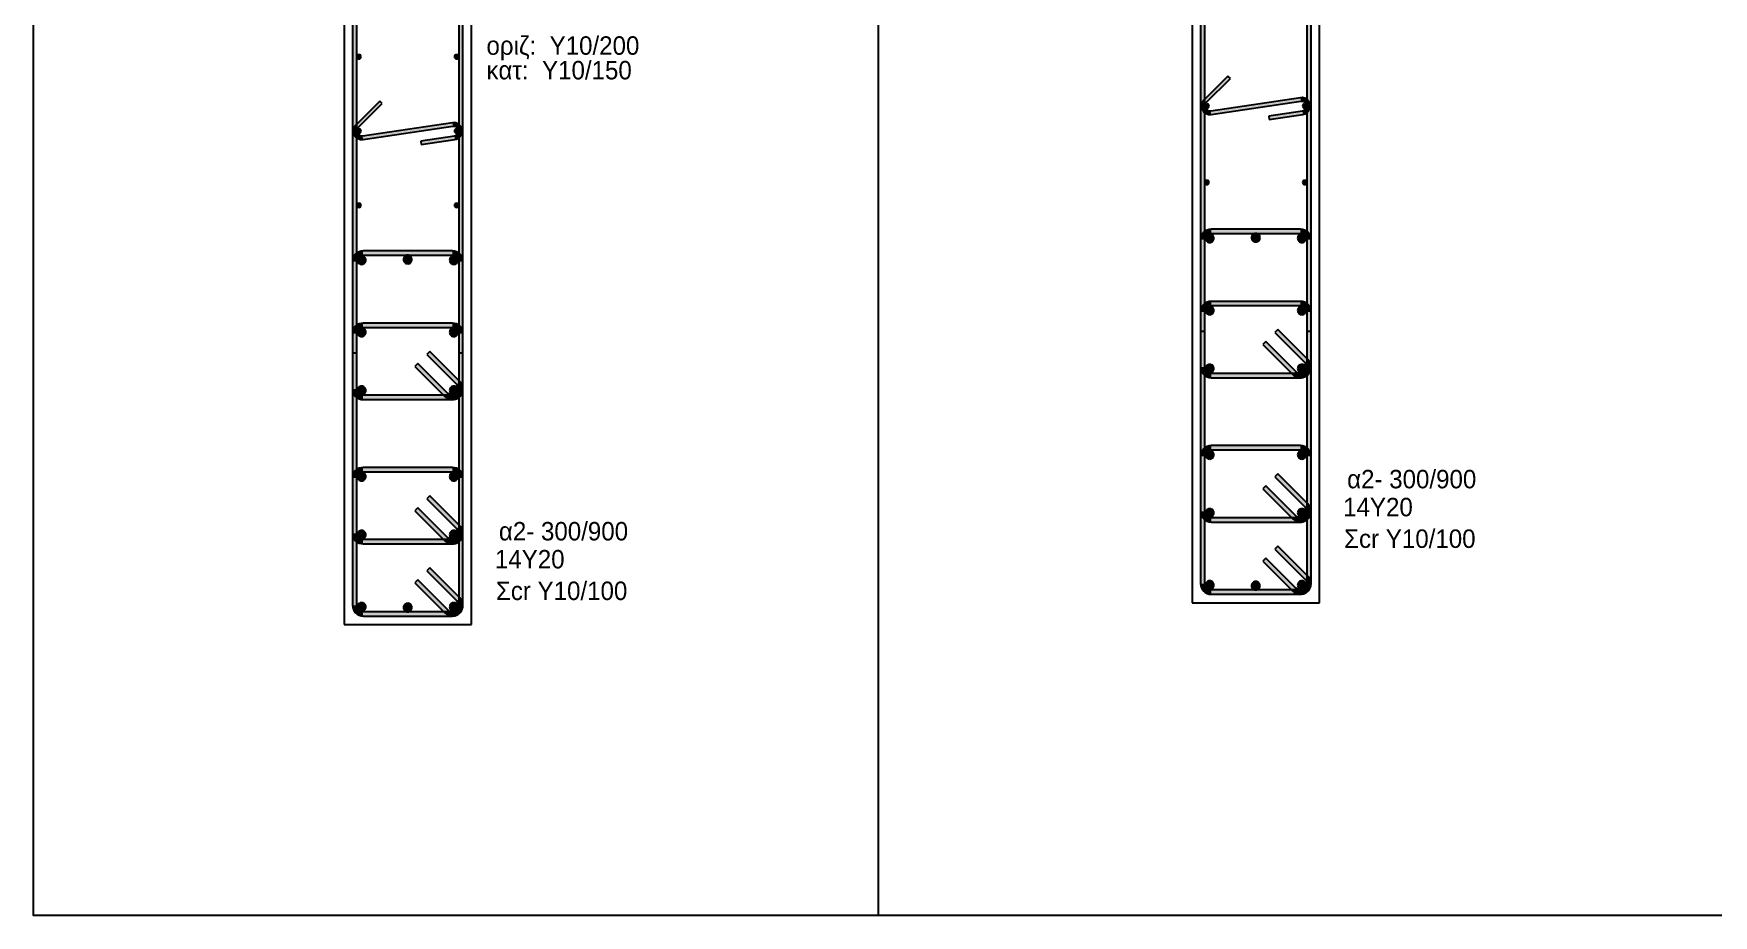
# Model space of a CAD drawing. Header units: millimetres. Extents: x -2171 to 1563, y -1758 to -1505.
# Drawn here: x -587.86 to -568.09, y -1630.29 to -1619.91 of the extents above; entities that cross this region are included whole.
import ezdxf

# ---------------------------------------------------------------- set-up
doc = ezdxf.new("R2010")
doc.units = ezdxf.units.MM
for name, color, linetype in [('-S_TEXT', 3, 'Continuous'), ('Col_Det', 7, 'Continuous'), ('Col_Det_Fill', 7, 'Continuous'), ('Geo_Col_Pro_1', 7, 'Continuous')]:
    doc.layers.add(name, color=color, linetype=linetype)
doc.styles.add('S1Arl22_b_934_161', font='arial.ttf', dxfattribs={"width": 0.933629, "height": 0.002175})

msp = doc.modelspace()

# ---------------------------------------------------------------- hatches: boundary and pattern name
at = {"layer": 'Col_Det_Fill'}
for color, points in [(252, [(-574.0759, -1616.3092), (-574.1259, -1616.3092), (-574.1259, -1623.4122), (-574.0759, -1623.4122)]), (252, [(-572.8759, -1623.4122), (-572.8259, -1623.4122), (-572.8259, -1616.3092), (-572.8759, -1616.3092)]), (252, [(-584.0594, -1617.566), (-584.1094, -1617.566), (-584.1094, -1623.669), (-584.0594, -1623.669)]), (252, [(-582.8594, -1623.669), (-582.8094, -1623.669), (-582.8094, -1617.566), (-582.8594, -1617.566)]), (133, [(-584.0344, -1620.2051, 0.4142136), (-584.0094, -1620.1801, 0.4142136), (-584.0344, -1620.1551, 0.4142136), (-584.0594, -1620.1801, 0.4142136)]), (133, [(-582.8844, -1620.2051, 0.4142136), (-582.8594, -1620.1801, 0.4142136), (-582.8844, -1620.1551, 0.4142136), (-582.9094, -1620.1801, 0.4142136)]), (252, [(-574.0866, -1620.6898), (-574.0583, -1620.7181), (-573.7754, -1620.4352), (-573.8037, -1620.4069)]), (252, [(-584.0702, -1620.9842), (-584.0419, -1621.0125), (-583.759, -1620.7296), (-583.7873, -1620.7013)]), (252, [(-574.001, -1620.8594), (-574.007, -1620.8198, -0.7233449), (-574.0583, -1620.7181), (-574.0866, -1620.6898, 0.7233449)]), (133, [(-574.0509, -1620.7855, 0.4142136), (-574.0259, -1620.7605, 0.4142136), (-574.0509, -1620.7355, 0.4142136), (-574.0759, -1620.7605, 0.4142136)]), (252, [(-572.9447, -1620.7012), (-572.9507, -1620.6616), (-574.007, -1620.8198), (-574.001, -1620.8594)]), (252, [(-572.927, -1620.8198), (-572.921, -1620.8594, 1), (-572.9507, -1620.6616), (-572.9447, -1620.7012, -1)]), (133, [(-572.9009, -1620.7855, 0.4142136), (-572.8759, -1620.7605, 0.4142136), (-572.9009, -1620.7355, 0.4142136), (-572.9259, -1620.7605, 0.4142136)]), (252, [(-582.9283, -1620.9956), (-582.9343, -1620.956), (-583.9906, -1621.1142), (-583.9846, -1621.1538)]), (252, [(-582.9106, -1621.1142), (-582.9046, -1621.1538, 1), (-582.9343, -1620.956), (-582.9283, -1620.9956, -1)]), (252, [(-573.3225, -1620.8791), (-573.3166, -1620.9186), (-572.921, -1620.8594), (-572.927, -1620.8198)]), (252, [(-583.9846, -1621.1538), (-583.9906, -1621.1142, -0.7233449), (-584.0419, -1621.0125), (-584.0702, -1620.9842, 0.7233449)]), (133, [(-584.0344, -1621.0799, 0.4142136), (-584.0094, -1621.0549, 0.4142136), (-584.0344, -1621.0299, 0.4142136), (-584.0594, -1621.0549, 0.4142136)]), (252, [(-583.3061, -1621.1735), (-583.3002, -1621.213), (-582.9046, -1621.1538), (-582.9106, -1621.1142)]), (133, [(-582.8844, -1621.0799, 0.4142136), (-582.8594, -1621.0549, 0.4142136), (-582.8844, -1621.0299, 0.4142136), (-582.9094, -1621.0549, 0.4142136)]), (133, [(-574.0509, -1621.6853, 0.4142136), (-574.0259, -1621.6603, 0.4142136), (-574.0509, -1621.6353, 0.4142136), (-574.0759, -1621.6603, 0.4142136)]), (133, [(-572.9009, -1621.6853, 0.4142136), (-572.8759, -1621.6603, 0.4142136), (-572.9009, -1621.6353, 0.4142136), (-572.9259, -1621.6603, 0.4142136)]), (133, [(-584.0344, -1621.9546, 0.4142136), (-584.0094, -1621.9296, 0.4142136), (-584.0344, -1621.9046, 0.4142136), (-584.0594, -1621.9296, 0.4142136)]), (133, [(-582.8844, -1621.9546, 0.4142136), (-582.8594, -1621.9296, 0.4142136), (-582.8844, -1621.9046, 0.4142136), (-582.9094, -1621.9296, 0.4142136)]), (252, [(-574.0009, -1622.2607), (-574.0009, -1622.2107, 0.4142136), (-574.1259, -1622.3357), (-574.0759, -1622.3357, -0.4142136)]), (252, [(-574.0759, -1622.3357), (-574.1259, -1622.3357), (-574.1259, -1626.3857), (-574.0759, -1626.3857)]), (12, [(-574.0185, -1622.368, 0.4142136), (-573.9685, -1622.318, 0.4142136), (-574.0185, -1622.268, 0.4142136), (-574.0685, -1622.318, 0.4142136)]), (252, [(-572.9509, -1622.2607), (-572.9509, -1622.2107), (-574.0009, -1622.2107), (-574.0009, -1622.2607)]), (12, [(-573.4759, -1622.3607, 0.4142136), (-573.4259, -1622.3107, 0.4142136), (-573.4759, -1622.2607, 0.4142136), (-573.5259, -1622.3107, 0.4142136)]), (12, [(-572.9332, -1622.368, 0.4142136), (-572.8832, -1622.318, 0.4142136), (-572.9332, -1622.268, 0.4142136), (-572.9832, -1622.318, 0.4142136)]), (252, [(-572.8759, -1622.3357), (-572.8259, -1622.3357, 0.4142136), (-572.9509, -1622.2107), (-572.9509, -1622.2607, -0.4142136)]), (252, [(-572.8759, -1626.3857), (-572.8259, -1626.3857), (-572.8259, -1622.3357), (-572.8759, -1622.3357)]), (252, [(-583.9844, -1622.5175), (-583.9844, -1622.4675, 0.4142136), (-584.1094, -1622.5925), (-584.0594, -1622.5925, -0.4142136)]), (12, [(-584.0021, -1622.6248, 0.4142136), (-583.9521, -1622.5748, 0.4142136), (-584.0021, -1622.5248, 0.4142136), (-584.0521, -1622.5748, 0.4142136)]), (252, [(-582.9344, -1622.5175), (-582.9344, -1622.4675), (-583.9844, -1622.4675), (-583.9844, -1622.5175)]), (12, [(-583.4594, -1622.6175, 0.4142136), (-583.4094, -1622.5675, 0.4142136), (-583.4594, -1622.5175, 0.4142136), (-583.5094, -1622.5675, 0.4142136)]), (12, [(-582.9168, -1622.6248, 0.4142136), (-582.8668, -1622.5748, 0.4142136), (-582.9168, -1622.5248, 0.4142136), (-582.9668, -1622.5748, 0.4142136)]), (252, [(-582.8594, -1622.5925), (-582.8094, -1622.5925, 0.4142136), (-582.9344, -1622.4675), (-582.9344, -1622.5175, -0.4142136)]), (252, [(-584.0594, -1622.5925), (-584.1094, -1622.5925), (-584.1094, -1626.6425), (-584.0594, -1626.6425)]), (252, [(-582.8594, -1626.6425), (-582.8094, -1626.6425), (-582.8094, -1622.5925), (-582.8594, -1622.5925)]), (252, [(-574.0009, -1623.1107), (-574.0009, -1623.0607, 0.4142136), (-574.1259, -1623.1857), (-574.0759, -1623.1857, -0.4142136)]), (56, [(-574.0185, -1623.218, 0.4142136), (-573.9685, -1623.168, 0.4142136), (-574.0185, -1623.118, 0.4142136), (-574.0685, -1623.168, 0.4142136)]), (252, [(-572.9509, -1623.1107), (-572.9509, -1623.0607), (-574.0009, -1623.0607), (-574.0009, -1623.1107)]), (56, [(-572.9332, -1623.218, 0.4142136), (-572.8832, -1623.168, 0.4142136), (-572.9332, -1623.118, 0.4142136), (-572.9832, -1623.168, 0.4142136)]), (252, [(-572.8759, -1623.1857), (-572.8259, -1623.1857, 0.4142136), (-572.9509, -1623.0607), (-572.9509, -1623.1107, -0.4142136)]), (252, [(-583.9844, -1623.3675), (-583.9844, -1623.3175, 0.4142136), (-584.1094, -1623.4425), (-584.0594, -1623.4425, -0.4142136)]), (252, [(-582.9344, -1623.3675), (-582.9344, -1623.3175), (-583.9844, -1623.3175), (-583.9844, -1623.3675)]), (252, [(-582.8594, -1623.4425), (-582.8094, -1623.4425, 0.4142136), (-582.9344, -1623.3175), (-582.9344, -1623.3675, -0.4142136)]), (252, [(-574.0759, -1623.1857), (-574.1259, -1623.1857), (-574.1259, -1623.8357), (-574.0759, -1623.8357)]), (252, [(-572.8759, -1623.8357), (-572.8259, -1623.8357), (-572.8259, -1623.1857), (-572.8759, -1623.1857)]), (252, [(-584.0594, -1623.4425), (-584.1094, -1623.4425), (-584.1094, -1624.0925), (-584.0594, -1624.0925)]), (56, [(-584.0021, -1623.4748, 0.4142136), (-583.9521, -1623.4248, 0.4142136), (-584.0021, -1623.3748, 0.4142136), (-584.0521, -1623.4248, 0.4142136)]), (56, [(-582.9168, -1623.4748, 0.4142136), (-582.8668, -1623.4248, 0.4142136), (-582.9168, -1623.3748, 0.4142136), (-582.9668, -1623.4248, 0.4142136)]), (252, [(-582.8594, -1624.0925), (-582.8094, -1624.0925), (-582.8094, -1623.4425), (-582.8594, -1623.4425)]), (252, [(-573.3574, -1623.5352), (-573.3928, -1623.5705), (-573.0392, -1623.9241), (-573.0039, -1623.8887)]), (252, [(-572.8978, -1623.7827), (-572.8625, -1623.7473), (-573.216, -1623.3937), (-573.2514, -1623.4291)]), (252, [(-582.8814, -1624.0395), (-582.8461, -1624.0041), (-583.1996, -1623.6506), (-583.235, -1623.6859)]), (252, [(-572.9509, -1623.9107), (-572.9509, -1623.9607, 0.6681786), (-572.8625, -1623.7473), (-572.8978, -1623.7827, -0.6681786)]), (252, [(-583.341, -1623.792), (-583.3764, -1623.8273), (-583.0228, -1624.1809), (-582.9875, -1624.1455)]), (252, [(-574.0759, -1623.8357), (-574.1259, -1623.8357, 0.4142136), (-574.0009, -1623.9607), (-574.0009, -1623.9107, -0.4142136)]), (56, [(-574.0185, -1623.9034, 0.4142136), (-573.9685, -1623.8534, 0.4142136), (-574.0185, -1623.8034, 0.4142136), (-574.0685, -1623.8534, 0.4142136)]), (252, [(-574.0009, -1623.9107), (-574.0009, -1623.9607), (-572.9509, -1623.9607), (-572.9509, -1623.9107)]), (252, [(-573.0039, -1623.8887), (-573.0392, -1623.9241, 0.6681786), (-572.8259, -1623.8357), (-572.8759, -1623.8357, -0.6681786)]), (56, [(-572.9332, -1623.9034, 0.4142136), (-572.8832, -1623.8534, 0.4142136), (-572.9332, -1623.8034, 0.4142136), (-572.9832, -1623.8534, 0.4142136)]), (252, [(-584.0594, -1624.0925), (-584.1094, -1624.0925, 0.4142136), (-583.9844, -1624.2175), (-583.9844, -1624.1675, -0.4142136)]), (56, [(-584.0021, -1624.1602, 0.4142136), (-583.9521, -1624.1102, 0.4142136), (-584.0021, -1624.0602, 0.4142136), (-584.0521, -1624.1102, 0.4142136)]), (252, [(-582.9875, -1624.1455), (-583.0228, -1624.1809, 0.6681786), (-582.8094, -1624.0925), (-582.8594, -1624.0925, -0.6681786)]), (56, [(-582.9168, -1624.1602, 0.4142136), (-582.8668, -1624.1102, 0.4142136), (-582.9168, -1624.0602, 0.4142136), (-582.9668, -1624.1102, 0.4142136)]), (252, [(-582.9344, -1624.1675), (-582.9344, -1624.2175, 0.6681786), (-582.8461, -1624.0041), (-582.8814, -1624.0395, -0.6681786)]), (252, [(-583.9844, -1624.1675), (-583.9844, -1624.2175), (-582.9344, -1624.2175), (-582.9344, -1624.1675)]), (252, [(-574.0009, -1624.8107), (-574.0009, -1624.7607, 0.4142136), (-574.1259, -1624.8857), (-574.0759, -1624.8857, -0.4142136)]), (252, [(-574.0759, -1624.8857), (-574.1259, -1624.8857), (-574.1259, -1625.5357), (-574.0759, -1625.5357)]), (56, [(-574.0185, -1624.918, 0.4142136), (-573.9685, -1624.868, 0.4142136), (-574.0185, -1624.818, 0.4142136), (-574.0685, -1624.868, 0.4142136)]), (252, [(-572.9509, -1624.8107), (-572.9509, -1624.7607), (-574.0009, -1624.7607), (-574.0009, -1624.8107)]), (56, [(-572.9332, -1624.918, 0.4142136), (-572.8832, -1624.868, 0.4142136), (-572.9332, -1624.818, 0.4142136), (-572.9832, -1624.868, 0.4142136)]), (252, [(-572.8759, -1624.8857), (-572.8259, -1624.8857, 0.4142136), (-572.9509, -1624.7607), (-572.9509, -1624.8107, -0.4142136)]), (252, [(-572.8759, -1625.5357), (-572.8259, -1625.5357), (-572.8259, -1624.8857), (-572.8759, -1624.8857)]), (252, [(-583.9844, -1625.0675), (-583.9844, -1625.0175, 0.4142136), (-584.1094, -1625.1425), (-584.0594, -1625.1425, -0.4142136)]), (56, [(-584.0021, -1625.1748, 0.4142136), (-583.9521, -1625.1248, 0.4142136), (-584.0021, -1625.0748, 0.4142136), (-584.0521, -1625.1248, 0.4142136)]), (252, [(-582.9344, -1625.0675), (-582.9344, -1625.0175), (-583.9844, -1625.0175), (-583.9844, -1625.0675)]), (56, [(-582.9168, -1625.1748, 0.4142136), (-582.8668, -1625.1248, 0.4142136), (-582.9168, -1625.0748, 0.4142136), (-582.9668, -1625.1248, 0.4142136)]), (252, [(-582.8594, -1625.1425), (-582.8094, -1625.1425, 0.4142136), (-582.9344, -1625.0175), (-582.9344, -1625.0675, -0.4142136)]), (252, [(-572.8978, -1625.4827), (-572.8625, -1625.4473), (-573.216, -1625.0937), (-573.2514, -1625.1291)]), (252, [(-584.0594, -1625.1425), (-584.1094, -1625.1425), (-584.1094, -1625.7925), (-584.0594, -1625.7925)]), (252, [(-582.8594, -1625.7925), (-582.8094, -1625.7925), (-582.8094, -1625.1425), (-582.8594, -1625.1425)]), (252, [(-573.3574, -1625.2352), (-573.3928, -1625.2705), (-573.0392, -1625.6241), (-573.0039, -1625.5887)]), (252, [(-583.341, -1625.492), (-583.3764, -1625.5273), (-583.0228, -1625.8809), (-582.9875, -1625.8455)]), (252, [(-582.8814, -1625.7395), (-582.8461, -1625.7041), (-583.1996, -1625.3506), (-583.235, -1625.3859)]), (56, [(-574.0185, -1625.6034, 0.4142136), (-573.9685, -1625.5534, 0.4142136), (-574.0185, -1625.5034, 0.4142136), (-574.0685, -1625.5534, 0.4142136)]), (56, [(-572.9332, -1625.6034, 0.4142136), (-572.8832, -1625.5534, 0.4142136), (-572.9332, -1625.5034, 0.4142136), (-572.9832, -1625.5534, 0.4142136)]), (252, [(-572.9509, -1625.6107), (-572.9509, -1625.6607, 0.6681786), (-572.8625, -1625.4473), (-572.8978, -1625.4827, -0.6681786)]), (252, [(-582.9344, -1625.8675), (-582.9344, -1625.9175, 0.6681786), (-582.8461, -1625.7041), (-582.8814, -1625.7395, -0.6681786)]), (252, [(-574.0759, -1625.5357), (-574.1259, -1625.5357, 0.4142136), (-574.0009, -1625.6607), (-574.0009, -1625.6107, -0.4142136)]), (252, [(-574.0009, -1625.6107), (-574.0009, -1625.6607), (-572.9509, -1625.6607), (-572.9509, -1625.6107)]), (252, [(-573.0039, -1625.5887), (-573.0392, -1625.6241, 0.6681786), (-572.8259, -1625.5357), (-572.8759, -1625.5357, -0.6681786)]), (252, [(-584.0594, -1625.7925), (-584.1094, -1625.7925, 0.4142136), (-583.9844, -1625.9175), (-583.9844, -1625.8675, -0.4142136)]), (56, [(-584.0021, -1625.8602, 0.4142136), (-583.9521, -1625.8102, 0.4142136), (-584.0021, -1625.7602, 0.4142136), (-584.0521, -1625.8102, 0.4142136)]), (252, [(-583.9844, -1625.8675), (-583.9844, -1625.9175), (-582.9344, -1625.9175), (-582.9344, -1625.8675)]), (252, [(-582.9875, -1625.8455), (-583.0228, -1625.8809, 0.6681786), (-582.8094, -1625.7925), (-582.8594, -1625.7925, -0.6681786)]), (56, [(-582.9168, -1625.8602, 0.4142136), (-582.8668, -1625.8102, 0.4142136), (-582.9168, -1625.7602, 0.4142136), (-582.9668, -1625.8102, 0.4142136)]), (252, [(-573.3574, -1626.0852), (-573.3928, -1626.1205), (-573.0392, -1626.4741), (-573.0039, -1626.4387)]), (252, [(-572.8978, -1626.3327), (-572.8625, -1626.2973), (-573.216, -1625.9437), (-573.2514, -1625.9791)]), (252, [(-582.8814, -1626.5895), (-582.8461, -1626.5541), (-583.1996, -1626.2006), (-583.235, -1626.2359)]), (252, [(-572.9509, -1626.4607), (-572.9509, -1626.5107, 0.6681786), (-572.8625, -1626.2973), (-572.8978, -1626.3327, -0.6681786)]), (252, [(-583.341, -1626.342), (-583.3764, -1626.3773), (-583.0228, -1626.7309), (-582.9875, -1626.6955)]), (252, [(-574.0759, -1626.3857), (-574.1259, -1626.3857, 0.4142136), (-574.0009, -1626.5107), (-574.0009, -1626.4607, -0.4142136)]), (12, [(-574.0185, -1626.4534, 0.4142136), (-573.9685, -1626.4034, 0.4142136), (-574.0185, -1626.3534, 0.4142136), (-574.0685, -1626.4034, 0.4142136)]), (252, [(-574.0009, -1626.4607), (-574.0009, -1626.5107), (-572.9509, -1626.5107), (-572.9509, -1626.4607)]), (12, [(-573.4759, -1626.4607, 0.4142136), (-573.4259, -1626.4107, 0.4142136), (-573.4759, -1626.3607, 0.4142136), (-573.5259, -1626.4107, 0.4142136)]), (252, [(-573.0039, -1626.4387), (-573.0392, -1626.4741, 0.6681786), (-572.8259, -1626.3857), (-572.8759, -1626.3857, -0.6681786)]), (12, [(-572.9332, -1626.4534, 0.4142136), (-572.8832, -1626.4034, 0.4142136), (-572.9332, -1626.3534, 0.4142136), (-572.9832, -1626.4034, 0.4142136)]), (252, [(-584.0594, -1626.6425), (-584.1094, -1626.6425, 0.4142136), (-583.9844, -1626.7675), (-583.9844, -1626.7175, -0.4142136)]), (12, [(-584.0021, -1626.7102, 0.4142136), (-583.9521, -1626.6602, 0.4142136), (-584.0021, -1626.6102, 0.4142136), (-584.0521, -1626.6602, 0.4142136)]), (12, [(-583.4595, -1626.7175, 0.4142136), (-583.4095, -1626.6675, 0.4142136), (-583.4595, -1626.6175, 0.4142136), (-583.5095, -1626.6675, 0.4142136)]), (252, [(-582.9875, -1626.6955), (-583.0228, -1626.7309, 0.6681786), (-582.8094, -1626.6425), (-582.8594, -1626.6425, -0.6681786)]), (12, [(-582.9168, -1626.7102, 0.4142136), (-582.8668, -1626.6602, 0.4142136), (-582.9168, -1626.6102, 0.4142136), (-582.9668, -1626.6602, 0.4142136)]), (252, [(-582.9344, -1626.7175), (-582.9344, -1626.7675, 0.6681786), (-582.8461, -1626.5541), (-582.8814, -1626.5895, -0.6681786)]), (252, [(-583.9844, -1626.7175), (-583.9844, -1626.7675), (-582.9344, -1626.7675), (-582.9344, -1626.7175)])]:
    msp.add_hatch(color=color, dxfattribs=at).paths.add_polyline_path(points)

# ---------------------------------------------------------------- linework, layer by layer
at = {"layer": '-S_TEXT', "ltscale": 5}
msp.add_lwpolyline([(-587.864, -1590.2497), (-529.7165, -1590.2497), (-529.7165, -1630.2944), (-587.864, -1630.2944)], close=True, dxfattribs=at)
at = {"layer": 'Col_Det', "color": 7}
for points in [[(-574.2259, -1613.1107), (-574.2259, -1626.6107)], [(-572.7259, -1626.6107), (-572.7259, -1613.1107)], [(-574.1259, -1616.3092), (-574.1259, -1623.4122)], [(-574.0759, -1623.4122), (-574.0759, -1616.3092)], [(-572.8759, -1616.3092), (-572.8759, -1623.4122)], [(-572.8259, -1623.4122), (-572.8259, -1616.3092)], [(-573.8037, -1620.4069), (-574.0866, -1620.6898)], [(-574.0583, -1620.7181), (-573.7754, -1620.4352)], [(-573.7754, -1620.4352), (-573.8037, -1620.4069)], [(-572.9507, -1620.6616), (-574.007, -1620.8198)], [(-574.001, -1620.8594), (-572.9447, -1620.7012)], [(-572.927, -1620.8198), (-573.3225, -1620.8791)], [(-573.3225, -1620.8791), (-573.3166, -1620.9186)], [(-573.3166, -1620.9186), (-572.921, -1620.8594)], [(-574.1259, -1622.3357), (-574.1259, -1626.3857)], [(-574.0759, -1626.3857), (-574.0759, -1622.3357)], [(-572.9509, -1622.2107), (-574.0009, -1622.2107)], [(-574.0009, -1622.2607), (-572.9509, -1622.2607)], [(-572.8759, -1622.3357), (-572.8759, -1626.3857)], [(-572.8259, -1626.3857), (-572.8259, -1622.3357)], [(-572.9509, -1623.0607), (-574.0009, -1623.0607)], [(-574.0009, -1623.1107), (-572.9509, -1623.1107)], [(-574.1259, -1623.1857), (-574.1259, -1623.8357)], [(-574.0759, -1623.8357), (-574.0759, -1623.1857)], [(-572.8759, -1623.1857), (-572.8759, -1623.8357)], [(-572.8259, -1623.8357), (-572.8259, -1623.1857)], [(-574.1259, -1623.4122), (-574.0759, -1623.4122)], [(-573.3574, -1623.5352), (-573.3928, -1623.5705)], [(-573.0039, -1623.8887), (-573.3574, -1623.5352)], [(-573.216, -1623.3937), (-573.2514, -1623.4291)], [(-573.2514, -1623.4291), (-572.8978, -1623.7827)], [(-572.8625, -1623.7473), (-573.216, -1623.3937)], [(-572.8759, -1623.4122), (-572.8259, -1623.4122)], [(-573.3928, -1623.5705), (-573.0392, -1623.9241)], [(-572.9509, -1623.9107), (-574.0009, -1623.9107)], [(-574.0009, -1623.9607), (-572.9509, -1623.9607)], [(-574.1259, -1624.8857), (-574.1259, -1625.5357)], [(-574.0759, -1625.5357), (-574.0759, -1624.8857)], [(-572.9509, -1624.7607), (-574.0009, -1624.7607)], [(-574.0009, -1624.8107), (-572.9509, -1624.8107)], [(-572.8759, -1624.8857), (-572.8759, -1625.5357)], [(-572.8259, -1625.5357), (-572.8259, -1624.8857)], [(-573.216, -1625.0937), (-573.2514, -1625.1291)], [(-573.2514, -1625.1291), (-572.8978, -1625.4827)], [(-572.8625, -1625.4473), (-573.216, -1625.0937)], [(-573.3574, -1625.2352), (-573.3928, -1625.2705)], [(-573.3928, -1625.2705), (-573.0392, -1625.6241)], [(-573.0039, -1625.5887), (-573.3574, -1625.2352)], [(-572.9509, -1625.6107), (-574.0009, -1625.6107)], [(-574.0009, -1625.6607), (-572.9509, -1625.6607)], [(-573.3574, -1626.0852), (-573.3928, -1626.1205)], [(-573.3928, -1626.1205), (-573.0392, -1626.4741)], [(-573.0039, -1626.4387), (-573.3574, -1626.0852)], [(-573.216, -1625.9437), (-573.2514, -1625.9791)], [(-573.2514, -1625.9791), (-572.8978, -1626.3327)], [(-572.8625, -1626.2973), (-573.216, -1625.9437)], [(-572.9509, -1626.4607), (-574.0009, -1626.4607)], [(-574.0009, -1626.5107), (-572.9509, -1626.5107)], [(-574.2259, -1626.6107), (-572.7259, -1626.6107)]]:
    msp.add_lwpolyline(points, dxfattribs=at)
at = {"layer": 'Col_Det', "color": 7, "elevation": -32.25}
for points in [[(-584.2094, -1614.3675), (-584.2094, -1626.8675)], [(-582.7094, -1626.8675), (-582.7094, -1614.3675)], [(-584.1094, -1617.566), (-584.1094, -1623.669)], [(-584.0594, -1623.669), (-584.0594, -1617.566)], [(-582.8594, -1617.566), (-582.8594, -1623.669)], [(-582.8094, -1623.669), (-582.8094, -1617.566)], [(-583.7873, -1620.7013), (-584.0702, -1620.9842)], [(-584.0419, -1621.0125), (-583.759, -1620.7296)], [(-583.759, -1620.7296), (-583.7873, -1620.7013)], [(-582.9343, -1620.956), (-583.9906, -1621.1142)], [(-583.9846, -1621.1538), (-582.9283, -1620.9956)], [(-582.9106, -1621.1142), (-583.3061, -1621.1735)], [(-583.3061, -1621.1735), (-583.3002, -1621.213)], [(-583.3002, -1621.213), (-582.9046, -1621.1538)], [(-582.9344, -1622.4675), (-583.9844, -1622.4675)], [(-583.9844, -1622.5175), (-582.9344, -1622.5175)], [(-584.1094, -1622.5925), (-584.1094, -1626.6425)], [(-584.0594, -1626.6425), (-584.0594, -1622.5925)], [(-582.8594, -1622.5925), (-582.8594, -1626.6425)], [(-582.8094, -1626.6425), (-582.8094, -1622.5925)], [(-582.9344, -1623.3175), (-583.9844, -1623.3175)], [(-584.1094, -1623.4425), (-584.1094, -1624.0925)], [(-584.0594, -1624.0925), (-584.0594, -1623.4425)], [(-583.9844, -1623.3675), (-582.9344, -1623.3675)], [(-582.8594, -1623.4425), (-582.8594, -1624.0925)], [(-582.8094, -1624.0925), (-582.8094, -1623.4425)], [(-584.1094, -1623.669), (-584.0594, -1623.669)], [(-583.1996, -1623.6506), (-583.235, -1623.6859)], [(-583.235, -1623.6859), (-582.8814, -1624.0395)], [(-582.8461, -1624.0041), (-583.1996, -1623.6506)], [(-582.8594, -1623.669), (-582.8094, -1623.669)], [(-583.341, -1623.792), (-583.3764, -1623.8273)], [(-583.3764, -1623.8273), (-583.0228, -1624.1809)], [(-582.9875, -1624.1455), (-583.341, -1623.792)], [(-582.9344, -1624.1675), (-583.9844, -1624.1675)], [(-583.9844, -1624.2175), (-582.9344, -1624.2175)], [(-582.9344, -1625.0175), (-583.9844, -1625.0175)], [(-583.9844, -1625.0675), (-582.9344, -1625.0675)], [(-584.1094, -1625.1425), (-584.1094, -1625.7925)], [(-584.0594, -1625.7925), (-584.0594, -1625.1425)], [(-582.8594, -1625.1425), (-582.8594, -1625.7925)], [(-582.8094, -1625.7925), (-582.8094, -1625.1425)], [(-583.341, -1625.492), (-583.3764, -1625.5273)], [(-583.3764, -1625.5273), (-583.0228, -1625.8809)], [(-582.9875, -1625.8455), (-583.341, -1625.492)], [(-583.1996, -1625.3506), (-583.235, -1625.3859)], [(-583.235, -1625.3859), (-582.8814, -1625.7395)], [(-582.8461, -1625.7041), (-583.1996, -1625.3506)], [(-582.9344, -1625.8675), (-583.9844, -1625.8675)], [(-583.9844, -1625.9175), (-582.9344, -1625.9175)], [(-583.1996, -1626.2006), (-583.235, -1626.2359)], [(-583.235, -1626.2359), (-582.8814, -1626.5895)], [(-582.8461, -1626.5541), (-583.1996, -1626.2006)], [(-583.341, -1626.342), (-583.3764, -1626.3773)], [(-583.3764, -1626.3773), (-583.0228, -1626.7309)], [(-582.9875, -1626.6955), (-583.341, -1626.342)], [(-584.2094, -1626.8675), (-582.7094, -1626.8675)], [(-582.9344, -1626.7175), (-583.9844, -1626.7175)], [(-583.9844, -1626.7675), (-582.9344, -1626.7675)]]:
    msp.add_lwpolyline(points, dxfattribs=at)
for points in [[(-584.0344, -1620.1551, 0.4142136), (-584.0594, -1620.1801, 0.4142136)], [(-584.0594, -1620.1801, 0.4142136), (-584.0344, -1620.2051, 0.4142136)], [(-584.0094, -1620.1801, 0.4142136), (-584.0344, -1620.1551, 0.4142136)], [(-584.0344, -1620.2051, 0.4142136), (-584.0094, -1620.1801, 0.4142136)], [(-582.8844, -1620.1551, 0.4142136), (-582.9094, -1620.1801, 0.4142136)], [(-582.9094, -1620.1801, 0.4142136), (-582.8844, -1620.2051, 0.4142136)], [(-582.8594, -1620.1801, 0.4142136), (-582.8844, -1620.1551, 0.4142136)], [(-582.8844, -1620.2051, 0.4142136), (-582.8594, -1620.1801, 0.4142136)], [(-582.9046, -1621.1538, 1), (-582.9343, -1620.956)], [(-584.0702, -1620.9842, 0.7233449), (-583.9846, -1621.1538, 0.7233449)], [(-583.9906, -1621.1142, -0.7233449), (-584.0419, -1621.0125)], [(-584.0344, -1621.0299, 0.4142136), (-584.0594, -1621.0549, 0.4142136)], [(-584.0594, -1621.0549, 0.4142136), (-584.0344, -1621.0799, 0.4142136)], [(-584.0094, -1621.0549, 0.4142136), (-584.0344, -1621.0299, 0.4142136)], [(-584.0344, -1621.0799, 0.4142136), (-584.0094, -1621.0549, 0.4142136)], [(-582.9283, -1620.9956, -1), (-582.9106, -1621.1142, -1)], [(-582.8844, -1621.0299, 0.4142136), (-582.9094, -1621.0549, 0.4142136)], [(-582.9094, -1621.0549, 0.4142136), (-582.8844, -1621.0799, 0.4142136)], [(-582.8594, -1621.0549, 0.4142136), (-582.8844, -1621.0299, 0.4142136)], [(-582.8844, -1621.0799, 0.4142136), (-582.8594, -1621.0549, 0.4142136)], [(-584.0344, -1621.9046, 0.4142136), (-584.0594, -1621.9296, 0.4142136)], [(-584.0594, -1621.9296, 0.4142136), (-584.0344, -1621.9546, 0.4142136)], [(-584.0094, -1621.9296, 0.4142136), (-584.0344, -1621.9046, 0.4142136)], [(-584.0344, -1621.9546, 0.4142136), (-584.0094, -1621.9296, 0.4142136)], [(-582.8844, -1621.9046, 0.4142136), (-582.9094, -1621.9296, 0.4142136)], [(-582.9094, -1621.9296, 0.4142136), (-582.8844, -1621.9546, 0.4142136)], [(-582.8594, -1621.9296, 0.4142136), (-582.8844, -1621.9046, 0.4142136)], [(-582.8844, -1621.9546, 0.4142136), (-582.8594, -1621.9296, 0.4142136)], [(-583.9844, -1622.4675, 0.4142136), (-584.1094, -1622.5925)], [(-584.0594, -1622.5925, -0.4142136), (-583.9844, -1622.5175, -0.4142136)], [(-584.0021, -1622.5248, 0.4142136), (-584.0521, -1622.5748, 0.4142136)], [(-583.9521, -1622.5748, 0.4142136), (-584.0021, -1622.5248, 0.4142136)], [(-583.4594, -1622.5175, 0.4142136), (-583.5094, -1622.5675, 0.4142136)], [(-583.4094, -1622.5675, 0.4142136), (-583.4594, -1622.5175, 0.4142136)], [(-582.9168, -1622.5248, 0.4142136), (-582.9668, -1622.5748, 0.4142136)], [(-582.8094, -1622.5925, 0.4142136), (-582.9344, -1622.4675)], [(-582.9344, -1622.5175, -0.4142136), (-582.8594, -1622.5925, -0.4142136)], [(-582.8668, -1622.5748, 0.4142136), (-582.9168, -1622.5248, 0.4142136)], [(-584.0521, -1622.5748, 0.4142136), (-584.0021, -1622.6248, 0.4142136)], [(-584.0021, -1622.6248, 0.4142136), (-583.9521, -1622.5748, 0.4142136)], [(-583.5094, -1622.5675, 0.4142136), (-583.4594, -1622.6175, 0.4142136)], [(-583.4594, -1622.6175, 0.4142136), (-583.4094, -1622.5675, 0.4142136)], [(-582.9668, -1622.5748, 0.4142136), (-582.9168, -1622.6248, 0.4142136)], [(-582.9168, -1622.6248, 0.4142136), (-582.8668, -1622.5748, 0.4142136)], [(-583.9844, -1623.3175, 0.4142136), (-584.1094, -1623.4425)], [(-582.8094, -1623.4425, 0.4142136), (-582.9344, -1623.3175)], [(-584.0594, -1623.4425, -0.4142136), (-583.9844, -1623.3675, -0.4142136)], [(-584.0021, -1623.3748, 0.4142136), (-584.0521, -1623.4248, 0.4142136)], [(-584.0521, -1623.4248, 0.4142136), (-584.0021, -1623.4748, 0.4142136)], [(-583.9521, -1623.4248, 0.4142136), (-584.0021, -1623.3748, 0.4142136)], [(-584.0021, -1623.4748, 0.4142136), (-583.9521, -1623.4248, 0.4142136)], [(-582.9168, -1623.3748, 0.4142136), (-582.9668, -1623.4248, 0.4142136)], [(-582.9668, -1623.4248, 0.4142136), (-582.9168, -1623.4748, 0.4142136)], [(-582.9344, -1623.3675, -0.4142136), (-582.8594, -1623.4425, -0.4142136)], [(-582.8668, -1623.4248, 0.4142136), (-582.9168, -1623.3748, 0.4142136)], [(-582.9168, -1623.4748, 0.4142136), (-582.8668, -1623.4248, 0.4142136)], [(-584.1094, -1624.0925, 0.4142136), (-583.9844, -1624.2175)], [(-583.9844, -1624.1675, -0.4142136), (-584.0594, -1624.0925, -0.4142136)], [(-584.0021, -1624.0602, 0.4142136), (-584.0521, -1624.1102, 0.4142136)], [(-584.0521, -1624.1102, 0.4142136), (-584.0021, -1624.1602, 0.4142136)], [(-583.9521, -1624.1102, 0.4142136), (-584.0021, -1624.0602, 0.4142136)], [(-584.0021, -1624.1602, 0.4142136), (-583.9521, -1624.1102, 0.4142136)], [(-583.0228, -1624.1809, 0.6681786), (-582.8094, -1624.0925)], [(-582.8594, -1624.0925, -0.6681786), (-582.9875, -1624.1455, -0.6681786)], [(-582.9168, -1624.0602, 0.4142136), (-582.9668, -1624.1102, 0.4142136)], [(-582.9668, -1624.1102, 0.4142136), (-582.9168, -1624.1602, 0.4142136)], [(-582.9344, -1624.2175, 0.6681786), (-582.8461, -1624.0041)], [(-582.8814, -1624.0395, -0.6681786), (-582.9344, -1624.1675, -0.6681786)], [(-582.8668, -1624.1102, 0.4142136), (-582.9168, -1624.0602, 0.4142136)], [(-582.9168, -1624.1602, 0.4142136), (-582.8668, -1624.1102, 0.4142136)], [(-583.9844, -1625.0175, 0.4142136), (-584.1094, -1625.1425)], [(-584.0594, -1625.1425, -0.4142136), (-583.9844, -1625.0675, -0.4142136)], [(-584.0021, -1625.0748, 0.4142136), (-584.0521, -1625.1248, 0.4142136)], [(-584.0521, -1625.1248, 0.4142136), (-584.0021, -1625.1748, 0.4142136)], [(-583.9521, -1625.1248, 0.4142136), (-584.0021, -1625.0748, 0.4142136)], [(-584.0021, -1625.1748, 0.4142136), (-583.9521, -1625.1248, 0.4142136)], [(-582.9168, -1625.0748, 0.4142136), (-582.9668, -1625.1248, 0.4142136)], [(-582.9668, -1625.1248, 0.4142136), (-582.9168, -1625.1748, 0.4142136)], [(-582.8094, -1625.1425, 0.4142136), (-582.9344, -1625.0175)], [(-582.9344, -1625.0675, -0.4142136), (-582.8594, -1625.1425, -0.4142136)], [(-582.8668, -1625.1248, 0.4142136), (-582.9168, -1625.0748, 0.4142136)], [(-582.9168, -1625.1748, 0.4142136), (-582.8668, -1625.1248, 0.4142136)], [(-582.9344, -1625.9175, 0.6681786), (-582.8461, -1625.7041)], [(-584.1094, -1625.7925, 0.4142136), (-583.9844, -1625.9175)], [(-583.9844, -1625.8675, -0.4142136), (-584.0594, -1625.7925, -0.4142136)], [(-584.0021, -1625.7602, 0.4142136), (-584.0521, -1625.8102, 0.4142136)], [(-584.0521, -1625.8102, 0.4142136), (-584.0021, -1625.8602, 0.4142136)], [(-583.9521, -1625.8102, 0.4142136), (-584.0021, -1625.7602, 0.4142136)], [(-584.0021, -1625.8602, 0.4142136), (-583.9521, -1625.8102, 0.4142136)], [(-583.0228, -1625.8809, 0.6681786), (-582.8094, -1625.7925)], [(-582.8594, -1625.7925, -0.6681786), (-582.9875, -1625.8455, -0.6681786)], [(-582.9168, -1625.7602, 0.4142136), (-582.9668, -1625.8102, 0.4142136)], [(-582.9668, -1625.8102, 0.4142136), (-582.9168, -1625.8602, 0.4142136)], [(-582.8814, -1625.7395, -0.6681786), (-582.9344, -1625.8675, -0.6681786)], [(-582.8668, -1625.8102, 0.4142136), (-582.9168, -1625.7602, 0.4142136)], [(-582.9168, -1625.8602, 0.4142136), (-582.8668, -1625.8102, 0.4142136)], [(-584.1094, -1626.6425, 0.4142136), (-583.9844, -1626.7675)], [(-583.9844, -1626.7175, -0.4142136), (-584.0594, -1626.6425, -0.4142136)], [(-584.0021, -1626.6102, 0.4142136), (-584.0521, -1626.6602, 0.4142136)], [(-584.0521, -1626.6602, 0.4142136), (-584.0021, -1626.7102, 0.4142136)], [(-583.9521, -1626.6602, 0.4142136), (-584.0021, -1626.6102, 0.4142136)], [(-584.0021, -1626.7102, 0.4142136), (-583.9521, -1626.6602, 0.4142136)], [(-583.4595, -1626.6175, 0.4142136), (-583.5095, -1626.6675, 0.4142136)], [(-583.5095, -1626.6675, 0.4142136), (-583.4595, -1626.7175, 0.4142136)], [(-583.4095, -1626.6675, 0.4142136), (-583.4595, -1626.6175, 0.4142136)], [(-583.4595, -1626.7175, 0.4142136), (-583.4095, -1626.6675, 0.4142136)], [(-583.0228, -1626.7309, 0.6681786), (-582.8094, -1626.6425)], [(-582.8594, -1626.6425, -0.6681786), (-582.9875, -1626.6955, -0.6681786)], [(-582.9168, -1626.6102, 0.4142136), (-582.9668, -1626.6602, 0.4142136)], [(-582.9668, -1626.6602, 0.4142136), (-582.9168, -1626.7102, 0.4142136)], [(-582.9344, -1626.7675, 0.6681786), (-582.8461, -1626.5541)], [(-582.8814, -1626.5895, -0.6681786), (-582.9344, -1626.7175, -0.6681786)], [(-582.8668, -1626.6602, 0.4142136), (-582.9168, -1626.6102, 0.4142136)], [(-582.9168, -1626.7102, 0.4142136), (-582.8668, -1626.6602, 0.4142136)]]:
    msp.add_lwpolyline(points, format="xyb", dxfattribs=at)
at = {"layer": 'Col_Det', "color": 7}
for points in [[(-574.0866, -1620.6898, 0.7233449), (-574.001, -1620.8594, 0.7233449)], [(-574.007, -1620.8198, -0.7233449), (-574.0583, -1620.7181)], [(-574.0509, -1620.7355, 0.4142136), (-574.0759, -1620.7605, 0.4142136)], [(-574.0759, -1620.7605, 0.4142136), (-574.0509, -1620.7855, 0.4142136)], [(-574.0259, -1620.7605, 0.4142136), (-574.0509, -1620.7355, 0.4142136)], [(-574.0509, -1620.7855, 0.4142136), (-574.0259, -1620.7605, 0.4142136)], [(-572.921, -1620.8594, 1), (-572.9507, -1620.6616)], [(-572.9447, -1620.7012, -1), (-572.927, -1620.8198, -1)], [(-572.9009, -1620.7355, 0.4142136), (-572.9259, -1620.7605, 0.4142136)], [(-572.9259, -1620.7605, 0.4142136), (-572.9009, -1620.7855, 0.4142136)], [(-572.8759, -1620.7605, 0.4142136), (-572.9009, -1620.7355, 0.4142136)], [(-572.9009, -1620.7855, 0.4142136), (-572.8759, -1620.7605, 0.4142136)], [(-574.0509, -1621.6353, 0.4142136), (-574.0759, -1621.6603, 0.4142136)], [(-574.0759, -1621.6603, 0.4142136), (-574.0509, -1621.6853, 0.4142136)], [(-574.0259, -1621.6603, 0.4142136), (-574.0509, -1621.6353, 0.4142136)], [(-574.0509, -1621.6853, 0.4142136), (-574.0259, -1621.6603, 0.4142136)], [(-572.9009, -1621.6353, 0.4142136), (-572.9259, -1621.6603, 0.4142136)], [(-572.9259, -1621.6603, 0.4142136), (-572.9009, -1621.6853, 0.4142136)], [(-572.8759, -1621.6603, 0.4142136), (-572.9009, -1621.6353, 0.4142136)], [(-572.9009, -1621.6853, 0.4142136), (-572.8759, -1621.6603, 0.4142136)], [(-574.0009, -1622.2107, 0.4142136), (-574.1259, -1622.3357)], [(-574.0759, -1622.3357, -0.4142136), (-574.0009, -1622.2607, -0.4142136)], [(-574.0185, -1622.268, 0.4142136), (-574.0685, -1622.318, 0.4142136)], [(-574.0685, -1622.318, 0.4142136), (-574.0185, -1622.368, 0.4142136)], [(-573.9685, -1622.318, 0.4142136), (-574.0185, -1622.268, 0.4142136)], [(-574.0185, -1622.368, 0.4142136), (-573.9685, -1622.318, 0.4142136)], [(-573.4759, -1622.2607, 0.4142136), (-573.5259, -1622.3107, 0.4142136)], [(-573.5259, -1622.3107, 0.4142136), (-573.4759, -1622.3607, 0.4142136)], [(-573.4259, -1622.3107, 0.4142136), (-573.4759, -1622.2607, 0.4142136)], [(-573.4759, -1622.3607, 0.4142136), (-573.4259, -1622.3107, 0.4142136)], [(-572.9332, -1622.268, 0.4142136), (-572.9832, -1622.318, 0.4142136)], [(-572.9832, -1622.318, 0.4142136), (-572.9332, -1622.368, 0.4142136)], [(-572.8259, -1622.3357, 0.4142136), (-572.9509, -1622.2107)], [(-572.9509, -1622.2607, -0.4142136), (-572.8759, -1622.3357, -0.4142136)], [(-572.8832, -1622.318, 0.4142136), (-572.9332, -1622.268, 0.4142136)], [(-572.9332, -1622.368, 0.4142136), (-572.8832, -1622.318, 0.4142136)], [(-574.0009, -1623.0607, 0.4142136), (-574.1259, -1623.1857)], [(-574.0759, -1623.1857, -0.4142136), (-574.0009, -1623.1107, -0.4142136)], [(-574.0185, -1623.118, 0.4142136), (-574.0685, -1623.168, 0.4142136)], [(-573.9685, -1623.168, 0.4142136), (-574.0185, -1623.118, 0.4142136)], [(-572.9332, -1623.118, 0.4142136), (-572.9832, -1623.168, 0.4142136)], [(-572.8259, -1623.1857, 0.4142136), (-572.9509, -1623.0607)], [(-572.9509, -1623.1107, -0.4142136), (-572.8759, -1623.1857, -0.4142136)], [(-572.8832, -1623.168, 0.4142136), (-572.9332, -1623.118, 0.4142136)], [(-574.0685, -1623.168, 0.4142136), (-574.0185, -1623.218, 0.4142136)], [(-574.0185, -1623.218, 0.4142136), (-573.9685, -1623.168, 0.4142136)], [(-572.9832, -1623.168, 0.4142136), (-572.9332, -1623.218, 0.4142136)], [(-572.9332, -1623.218, 0.4142136), (-572.8832, -1623.168, 0.4142136)], [(-572.9509, -1623.9607, 0.6681786), (-572.8625, -1623.7473)], [(-574.1259, -1623.8357, 0.4142136), (-574.0009, -1623.9607)], [(-574.0009, -1623.9107, -0.4142136), (-574.0759, -1623.8357, -0.4142136)], [(-574.0185, -1623.8034, 0.4142136), (-574.0685, -1623.8534, 0.4142136)], [(-574.0685, -1623.8534, 0.4142136), (-574.0185, -1623.9034, 0.4142136)], [(-573.9685, -1623.8534, 0.4142136), (-574.0185, -1623.8034, 0.4142136)], [(-574.0185, -1623.9034, 0.4142136), (-573.9685, -1623.8534, 0.4142136)], [(-573.0392, -1623.9241, 0.6681786), (-572.8259, -1623.8357)], [(-572.8759, -1623.8357, -0.6681786), (-573.0039, -1623.8887, -0.6681786)], [(-572.9332, -1623.8034, 0.4142136), (-572.9832, -1623.8534, 0.4142136)], [(-572.9832, -1623.8534, 0.4142136), (-572.9332, -1623.9034, 0.4142136)], [(-572.8978, -1623.7827, -0.6681786), (-572.9509, -1623.9107, -0.6681786)], [(-572.8832, -1623.8534, 0.4142136), (-572.9332, -1623.8034, 0.4142136)], [(-572.9332, -1623.9034, 0.4142136), (-572.8832, -1623.8534, 0.4142136)], [(-574.0009, -1624.7607, 0.4142136), (-574.1259, -1624.8857)], [(-574.0759, -1624.8857, -0.4142136), (-574.0009, -1624.8107, -0.4142136)], [(-574.0185, -1624.818, 0.4142136), (-574.0685, -1624.868, 0.4142136)], [(-574.0685, -1624.868, 0.4142136), (-574.0185, -1624.918, 0.4142136)], [(-573.9685, -1624.868, 0.4142136), (-574.0185, -1624.818, 0.4142136)], [(-574.0185, -1624.918, 0.4142136), (-573.9685, -1624.868, 0.4142136)], [(-572.9332, -1624.818, 0.4142136), (-572.9832, -1624.868, 0.4142136)], [(-572.9832, -1624.868, 0.4142136), (-572.9332, -1624.918, 0.4142136)], [(-572.8259, -1624.8857, 0.4142136), (-572.9509, -1624.7607)], [(-572.9509, -1624.8107, -0.4142136), (-572.8759, -1624.8857, -0.4142136)], [(-572.8832, -1624.868, 0.4142136), (-572.9332, -1624.818, 0.4142136)], [(-572.9332, -1624.918, 0.4142136), (-572.8832, -1624.868, 0.4142136)], [(-574.0185, -1625.5034, 0.4142136), (-574.0685, -1625.5534, 0.4142136)], [(-573.9685, -1625.5534, 0.4142136), (-574.0185, -1625.5034, 0.4142136)], [(-572.9332, -1625.5034, 0.4142136), (-572.9832, -1625.5534, 0.4142136)], [(-572.9509, -1625.6607, 0.6681786), (-572.8625, -1625.4473)], [(-572.8978, -1625.4827, -0.6681786), (-572.9509, -1625.6107, -0.6681786)], [(-572.8832, -1625.5534, 0.4142136), (-572.9332, -1625.5034, 0.4142136)], [(-574.1259, -1625.5357, 0.4142136), (-574.0009, -1625.6607)], [(-574.0009, -1625.6107, -0.4142136), (-574.0759, -1625.5357, -0.4142136)], [(-574.0685, -1625.5534, 0.4142136), (-574.0185, -1625.6034, 0.4142136)], [(-574.0185, -1625.6034, 0.4142136), (-573.9685, -1625.5534, 0.4142136)], [(-573.0392, -1625.6241, 0.6681786), (-572.8259, -1625.5357)], [(-572.8759, -1625.5357, -0.6681786), (-573.0039, -1625.5887, -0.6681786)], [(-572.9832, -1625.5534, 0.4142136), (-572.9332, -1625.6034, 0.4142136)], [(-572.9332, -1625.6034, 0.4142136), (-572.8832, -1625.5534, 0.4142136)], [(-572.9509, -1626.5107, 0.6681786), (-572.8625, -1626.2973)], [(-574.1259, -1626.3857, 0.4142136), (-574.0009, -1626.5107)], [(-574.0009, -1626.4607, -0.4142136), (-574.0759, -1626.3857, -0.4142136)], [(-574.0185, -1626.3534, 0.4142136), (-574.0685, -1626.4034, 0.4142136)], [(-574.0685, -1626.4034, 0.4142136), (-574.0185, -1626.4534, 0.4142136)], [(-573.9685, -1626.4034, 0.4142136), (-574.0185, -1626.3534, 0.4142136)], [(-574.0185, -1626.4534, 0.4142136), (-573.9685, -1626.4034, 0.4142136)], [(-573.4759, -1626.3607, 0.4142136), (-573.5259, -1626.4107, 0.4142136)], [(-573.5259, -1626.4107, 0.4142136), (-573.4759, -1626.4607, 0.4142136)], [(-573.4259, -1626.4107, 0.4142136), (-573.4759, -1626.3607, 0.4142136)], [(-573.4759, -1626.4607, 0.4142136), (-573.4259, -1626.4107, 0.4142136)], [(-573.0392, -1626.4741, 0.6681786), (-572.8259, -1626.3857)], [(-572.8759, -1626.3857, -0.6681786), (-573.0039, -1626.4387, -0.6681786)], [(-572.9332, -1626.3534, 0.4142136), (-572.9832, -1626.4034, 0.4142136)], [(-572.9832, -1626.4034, 0.4142136), (-572.9332, -1626.4534, 0.4142136)], [(-572.8978, -1626.3327, -0.6681786), (-572.9509, -1626.4607, -0.6681786)], [(-572.8832, -1626.4034, 0.4142136), (-572.9332, -1626.3534, 0.4142136)], [(-572.9332, -1626.4534, 0.4142136), (-572.8832, -1626.4034, 0.4142136)]]:
    msp.add_lwpolyline(points, format="xyb", dxfattribs=at)
at = {"layer": 'Geo_Col_Pro_1', "color": 4, "linetype": 'Continuous', "ltscale": 0.5}
msp.add_line((-577.9199, -1610.5817), (-577.9199, -1630.2944), dxfattribs=at)

# ---------------------------------------------------------------- texts
at = {"layer": 'Col_Det', "color": 7, "style": 'S1Arl22_b_934_161', "width": 0.933629}
for s, p in [('οριζ:  Y10/200', (-582.5328, -1620.1561, -14.75)), ('κατ:  Y10/150', (-582.5328, -1620.4461, -14.75)), (' α2- 300/900', (-572.479, -1625.2632, -14.75)), ('14Y20', (-572.4475, -1625.5927, -14.75)), (' α2- 300/900', (-582.4646, -1625.8772, -14.75)), ('Σcr Y10/100', (-572.4356, -1625.9652, -14.75)), ('14Y20', (-582.4331, -1626.2068, -14.75)), ('Σcr Y10/100', (-582.4213, -1626.5793, -14.75))]:
    msp.add_text(s, height=0.2175, dxfattribs=at).set_placement(p)

doc.saveas('drawing.dxf')
